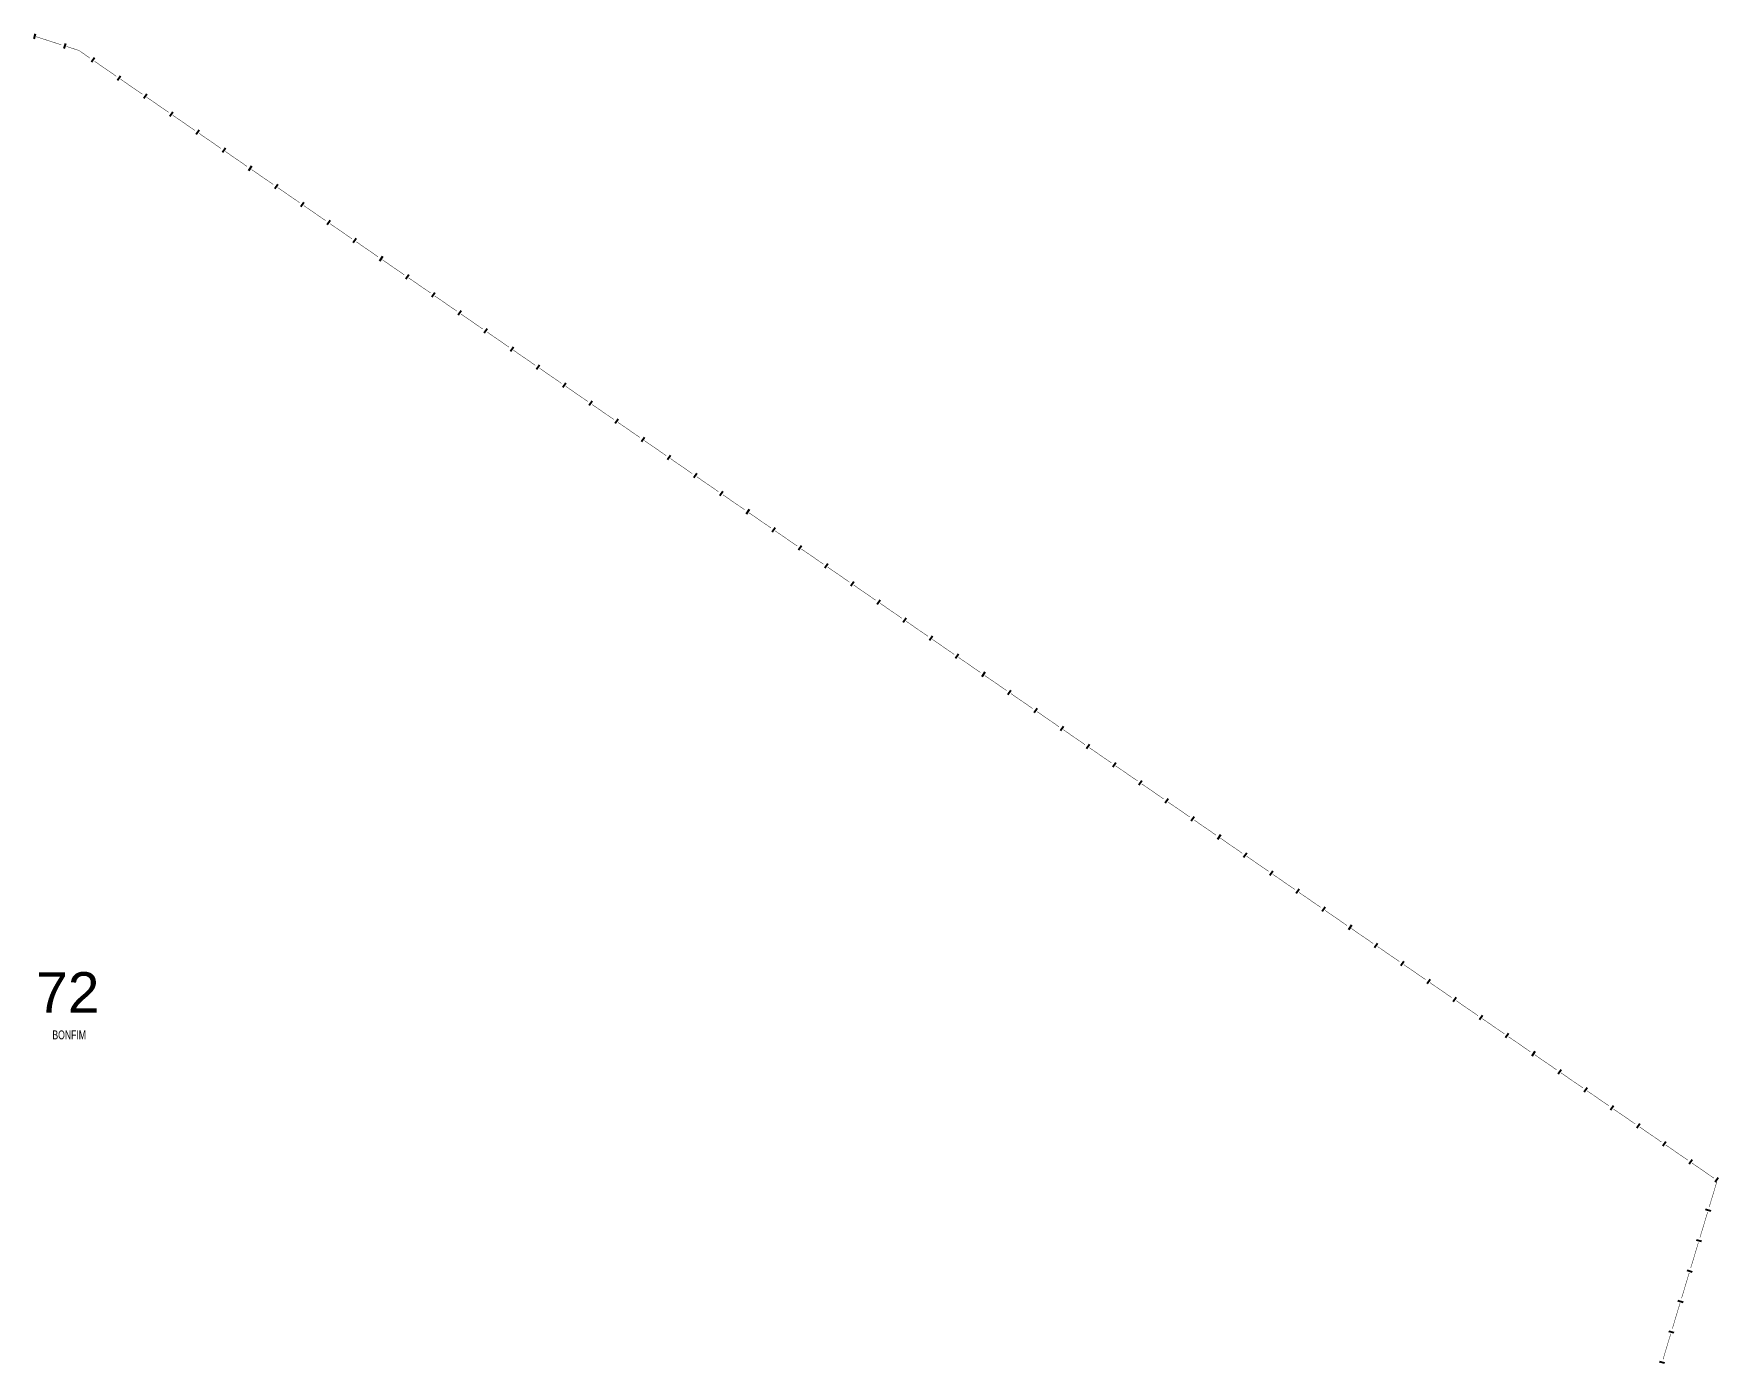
# Model space of a CAD drawing. Extents: x 208948 to 212966, y 4875285 to 4878160.
# Drawn here: x 212013 to 212966, y 4877294 to 4878046 of the extents above; entities that cross this region are included whole.
import ezdxf

# ---------------------------------------------------------------- set-up
doc = ezdxf.new("R2010")
doc.units = 0
doc.header["$LTSCALE"] = 1.5
doc.header["$MEASUREMENT"] = 0
doc.layers.add('LM-LIM-SETORES-BAIRROS', color=7, linetype='CONTINUOUS')
doc.layers.add('LM-TXT-LSB', color=7, linetype='CONTINUOUS')
doc.styles.add('ARIAL', font='ARIAL.SHX')
doc.styles.add('SWIS', font='swissko.ttf')

msp = doc.modelspace()

# ---------------------------------------------------------------- linework, layer by layer
at = {"layer": 'LM-LIM-SETORES-BAIRROS'}
for points in [[(212014.028696, 4878046.065669), (212013.11082, 4878043.209535)], [(212031.165501, 4878040.558409), (212030.247625, 4878037.702275)], [(212047.452875, 4878032.334038), (212045.748954, 4878029.864898)], [(212062.267716, 4878022.110511), (212060.563795, 4878019.641371)], [(212077.082556, 4878011.886985), (212075.378635, 4878009.417844)], [(212091.897397, 4878001.663458), (212090.193476, 4877999.194318)], [(212106.712237, 4877991.439931), (212105.008316, 4877988.970791)], [(212121.527078, 4877981.216404), (212119.823157, 4877978.747264)], [(212136.341918, 4877970.992877), (212134.637997, 4877968.523737)], [(212151.156759, 4877960.76935), (212149.452838, 4877958.30021)], [(212165.971599, 4877950.545823), (212164.267678, 4877948.076683)], [(212180.78644, 4877940.322297), (212179.082519, 4877937.853157)], [(212195.60128, 4877930.09877), (212193.897359, 4877927.62963)], [(212210.416121, 4877919.875243), (212208.7122, 4877917.406103)], [(212225.230961, 4877909.651716), (212223.52704, 4877907.182576)], [(212240.043265, 4877899.423676), (212238.33856, 4877896.955077)], [(212254.854856, 4877889.195442), (212253.150151, 4877886.726844)], [(212269.666448, 4877878.967209), (212267.961742, 4877876.49861)], [(212284.478039, 4877868.738975), (212282.773334, 4877866.270376)], [(212299.28963, 4877858.510741), (212297.584925, 4877856.042143)], [(212314.101222, 4877848.282508), (212312.396516, 4877845.813909)], [(212328.912813, 4877838.054274), (212327.208107, 4877835.585676)], [(212343.724404, 4877827.826041), (212342.019699, 4877825.357442)], [(212358.535996, 4877817.597807), (212356.83129, 4877815.129208)], [(212373.347587, 4877807.369573), (212371.642881, 4877804.900975)], [(212388.159178, 4877797.14134), (212386.454473, 4877794.672741)], [(212402.97077, 4877786.913106), (212401.266064, 4877784.444508)], [(212417.782361, 4877776.684873), (212416.077655, 4877774.216274)], [(212432.593952, 4877766.456639), (212430.889247, 4877763.98804)], [(212447.405544, 4877756.228405), (212445.700838, 4877753.759807)], [(212462.217135, 4877746.000172), (212460.512429, 4877743.531573)], [(212477.028726, 4877735.771938), (212475.324021, 4877733.30334)], [(212491.840318, 4877725.543705), (212490.135612, 4877723.075106)], [(212506.651909, 4877715.315471), (212504.947203, 4877712.846872)], [(212521.4635, 4877705.087237), (212519.758795, 4877702.618639)], [(212536.275092, 4877694.859004), (212534.570386, 4877692.390405)], [(212551.086683, 4877684.63077), (212549.381977, 4877682.162172)], [(212565.898274, 4877674.402537), (212564.193569, 4877671.933938)], [(212580.709865, 4877664.174303), (212579.00516, 4877661.705704)], [(212595.521457, 4877653.946069), (212593.816751, 4877651.477471)], [(212610.333048, 4877643.717836), (212608.628343, 4877641.249237)], [(212625.144639, 4877633.489602), (212623.439934, 4877631.021004)], [(212639.956231, 4877623.261369), (212638.251525, 4877620.79277)], [(212654.767822, 4877613.033135), (212653.063116, 4877610.564536)], [(212669.579413, 4877602.804901), (212667.874708, 4877600.336303)], [(212684.391005, 4877592.576668), (212682.686299, 4877590.108069)], [(212699.202596, 4877582.348434), (212697.49789, 4877579.879836)], [(212714.014187, 4877572.120201), (212712.309482, 4877569.651602)], [(212728.825779, 4877561.891967), (212727.121073, 4877559.423368)], [(212743.63737, 4877551.663733), (212741.932664, 4877549.195135)], [(212758.451143, 4877541.441535), (212756.749122, 4877538.971084)], [(212773.273845, 4877531.22941), (212771.571825, 4877528.75896)], [(212788.096548, 4877521.017285), (212786.394527, 4877518.546835)], [(212802.91925, 4877510.80516), (212801.217229, 4877508.33471)], [(212817.741953, 4877500.593036), (212816.039932, 4877498.122585)], [(212832.564655, 4877490.380911), (212830.862634, 4877487.91046)], [(212847.387358, 4877480.168786), (212845.685337, 4877477.698336)], [(212862.21006, 4877469.956661), (212860.508039, 4877467.486211)], [(212877.032762, 4877459.744536), (212875.330742, 4877457.274086)], [(212891.855465, 4877449.532412), (212890.153444, 4877447.061961)], [(212906.678167, 4877439.320287), (212904.976146, 4877436.849836)], [(212921.50087, 4877429.108162), (212919.798849, 4877426.637712)], [(212936.323572, 4877418.896037), (212934.621551, 4877416.425587)], [(212951.146275, 4877408.683913), (212949.444254, 4877406.213462)], [(212965.968977, 4877398.471788), (212964.266956, 4877396.001337)], [(212961.673441, 4877379.693016), (212958.802269, 4877380.562712)], [(212956.455265, 4877362.465984), (212953.584093, 4877363.33568)], [(212951.237088, 4877345.238951), (212948.365916, 4877346.108648)], [(212946.018912, 4877328.011919), (212943.14774, 4877328.881616)], [(212940.800735, 4877310.784887), (212937.929563, 4877311.654584)], [(212935.582558, 4877293.557855), (212932.711386, 4877294.427551)]]:
    msp.add_lwpolyline(points, dxfattribs=at)
at = {"layer": 'LM-LIM-SETORES-BAIRROS', "const_width": 0.25}
for points in [[(212028.802474, 4878039.742259), (212014.521803, 4878044.331643)], [(212038.673685, 4878036.569945), (212031.658608, 4878038.824383)], [(212039.193495, 4878036.211232), (212038.673685, 4878036.569945)], [(212044.954821, 4878032.235416), (212039.193495, 4878036.211232)], [(212059.769662, 4878022.011889), (212047.423962, 4878030.531494)], [(212074.584502, 4878011.788362), (212062.238802, 4878020.307968)], [(212089.399343, 4878001.564835), (212077.053642, 4878010.084441)], [(212104.214183, 4877991.341308), (212091.868483, 4877999.860914)], [(212119.029024, 4877981.117781), (212106.683323, 4877989.637387)], [(212133.843864, 4877970.894255), (212121.498164, 4877979.41386)], [(212148.658705, 4877960.670728), (212136.313004, 4877969.190333)], [(212163.473545, 4877950.447201), (212151.127845, 4877958.966807)], [(212178.288386, 4877940.223674), (212165.942685, 4877948.74328)], [(212193.103226, 4877930.000147), (212180.757526, 4877938.519753)], [(212207.918067, 4877919.77662), (212195.572366, 4877928.296226)], [(212222.732907, 4877909.553093), (212210.387207, 4877918.072699)], [(212225.839189, 4877907.409489), (212225.202047, 4877907.849172)], [(212226.025053, 4877907.28114), (212225.839189, 4877907.409489)], [(212237.54518, 4877899.325847), (212226.025053, 4877907.28114)], [(212252.356771, 4877889.097613), (212240.013779, 4877897.621141)], [(212267.168363, 4877878.86938), (212254.82537, 4877887.392908)], [(212281.979954, 4877868.641146), (212269.636961, 4877877.164674)], [(212296.791545, 4877858.412912), (212284.448552, 4877866.93644)], [(212311.603137, 4877848.184679), (212299.260144, 4877856.708207)], [(212326.414728, 4877837.956445), (212314.071735, 4877846.479973)], [(212341.226319, 4877827.728212), (212328.883326, 4877836.25174)], [(212356.037911, 4877817.499978), (212343.694918, 4877826.023506)], [(212370.849502, 4877807.271744), (212358.506509, 4877815.795272)], [(212385.661093, 4877797.043511), (212373.3181, 4877805.567039)], [(212400.472684, 4877786.815277), (212388.129692, 4877795.338805)], [(212415.284276, 4877776.587044), (212402.941283, 4877785.110572)], [(212430.095867, 4877766.35881), (212417.752874, 4877774.882338)], [(212444.907458, 4877756.130576), (212432.564466, 4877764.654104)], [(212459.71905, 4877745.902343), (212447.376057, 4877754.425871)], [(212474.530641, 4877735.674109), (212462.187648, 4877744.197637)], [(212489.342232, 4877725.445876), (212476.99924, 4877733.969404)], [(212504.153824, 4877715.217642), (212491.810831, 4877723.74117)], [(212518.965415, 4877704.989408), (212506.622422, 4877713.512936)], [(212533.777006, 4877694.761175), (212521.434014, 4877703.284703)], [(212548.588598, 4877684.532941), (212536.245605, 4877693.056469)], [(212563.400189, 4877674.304708), (212551.057196, 4877682.828236)], [(212578.21178, 4877664.076474), (212565.868788, 4877672.600002)], [(212593.023372, 4877653.848241), (212580.680379, 4877662.371768)], [(212607.834963, 4877643.620007), (212595.49197, 4877652.143535)], [(212622.646554, 4877633.391773), (212610.303562, 4877641.915301)], [(212637.458146, 4877623.16354), (212625.115153, 4877631.687068)], [(212652.269737, 4877612.935306), (212639.926744, 4877621.458834)], [(212667.081328, 4877602.707073), (212654.738335, 4877611.230601)], [(212681.89292, 4877592.478839), (212669.549927, 4877601.002367)], [(212696.704511, 4877582.250605), (212684.361518, 4877590.774133)], [(212711.516102, 4877572.022372), (212699.173109, 4877580.5459)], [(212726.327694, 4877561.794138), (212713.984701, 4877570.317666)], [(212741.139285, 4877551.565905), (212728.796292, 4877560.089433)], [(212752.899133, 4877543.44507), (212743.607883, 4877549.861199)], [(212753.482715, 4877543.043011), (212752.899133, 4877543.44507)], [(212755.953166, 4877541.34099), (212753.482715, 4877543.043011)], [(212770.775868, 4877531.128865), (212758.423616, 4877539.638969)], [(212785.59857, 4877520.916741), (212773.246318, 4877529.426845)], [(212800.421273, 4877510.704616), (212788.069021, 4877519.21472)], [(212815.243975, 4877500.492491), (212802.891723, 4877509.002595)], [(212830.066678, 4877490.280366), (212817.714426, 4877498.79047)], [(212844.88938, 4877480.068241), (212832.537128, 4877488.578345)], [(212859.712083, 4877469.856117), (212847.359831, 4877478.366221)], [(212874.534785, 4877459.643992), (212862.182533, 4877468.154096)], [(212889.357487, 4877449.431867), (212877.005235, 4877457.941971)], [(212904.18019, 4877439.219742), (212891.827938, 4877447.729846)], [(212919.002892, 4877429.007617), (212906.65064, 4877437.517721)], [(212933.825595, 4877418.795493), (212921.473343, 4877427.305597)], [(212948.648297, 4877408.583368), (212936.296045, 4877417.093472)], [(212963.471, 4877398.371243), (212951.118748, 4877406.881347)], [(212960.817653, 4877382.041978), (212965.166133, 4877396.397838)], [(212955.599476, 4877364.814946), (212959.947957, 4877379.170806)], [(212950.3813, 4877347.587914), (212954.72978, 4877361.943774)], [(212945.163123, 4877330.360882), (212949.511603, 4877344.716742)], [(212939.944946, 4877313.13385), (212944.293427, 4877327.48971)], [(212934.72677, 4877295.906818), (212939.07525, 4877310.262678)]]:
    msp.add_lwpolyline(points, dxfattribs=at)

# ---------------------------------------------------------------- texts
at = {"layer": 'LM-TXT-LSB', "style": 'SWIS'}
msp.add_text('72', height=23, dxfattribs=at).set_placement((212014.556797, 4877491.931008))
at = {"layer": 'LM-TXT-LSB', "style": 'ARIAL', "width": 0.7}
msp.add_text('BONFIM', height=5, dxfattribs=at).set_placement((212023.679539, 4877476.943647))

doc.saveas('drawing.dxf')
